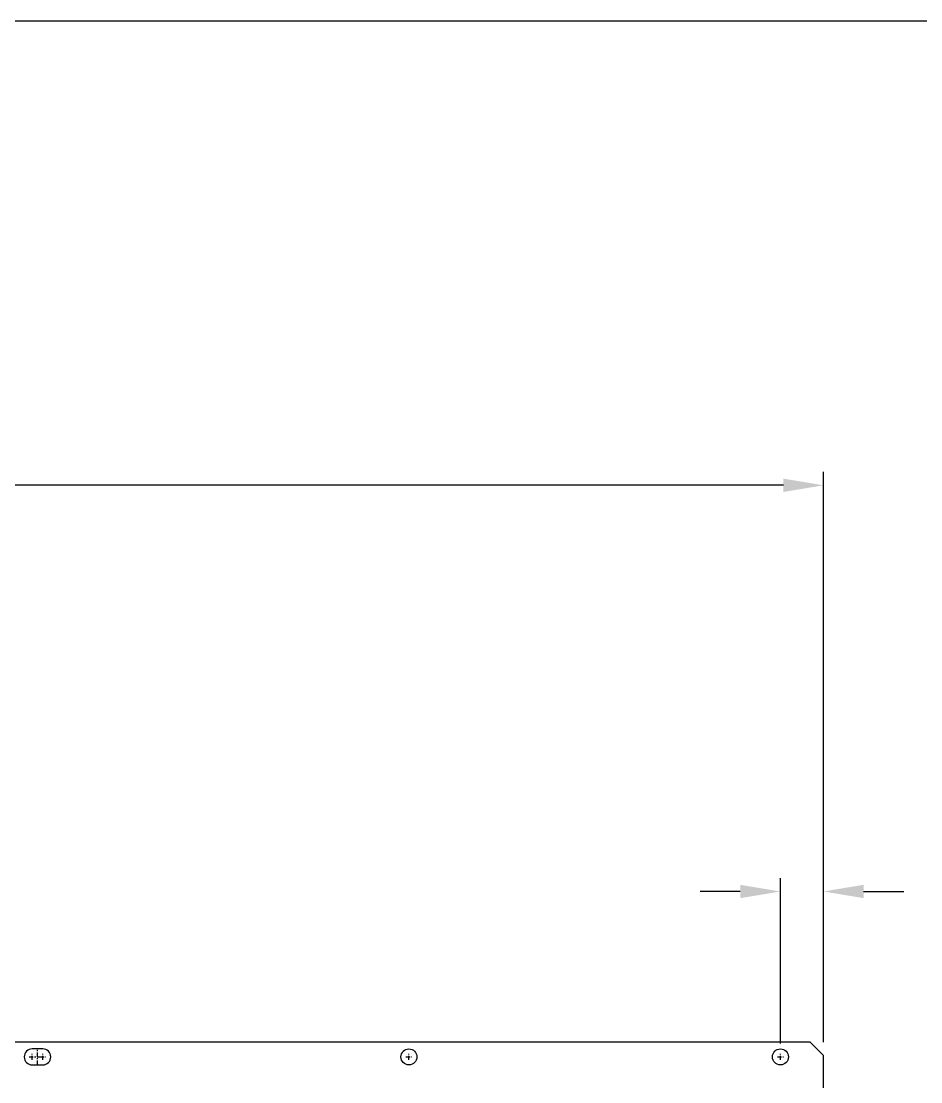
# Model space of a CAD drawing. Extents: x -347 to 20, y -460 to 3.
# Drawn here: x -116 to -48.2, y -76.8 to 3.1 of the extents above; entities that cross this region are included whole.
import ezdxf

# ---------------------------------------------------------------- set-up
doc = ezdxf.new("R2010")
doc.units = 0
doc.header["$MEASUREMENT"] = 0
doc.linetypes.add('CENTER', pattern=[50.8, 31.75, -6.35, 6.35, -6.35])
for name, color, linetype in [('1', 7, 'CONTINUOUS'), ('1D', 4, 'CONTINUOUS'), ('TEMPLATE', 6, 'CONTINUOUS')]:
    doc.layers.add(name, color=color, linetype=linetype)

msp = doc.modelspace()

# ---------------------------------------------------------------- linework, layer by layer
at = {"layer": '1'}
msp.add_lwpolyline([(-55.4883, -84.8477), (-55.4883, -74.8477), (-56.4883, -73.8477), (-304.4883, -73.8477)], dxfattribs=at)
msp.add_lwpolyline([(-114.3383, -74.3477), (-115.1383, -74.3477, 1), (-115.1383, -75.5477), (-114.3383, -75.5477, 1)], format="xyb", close=True, dxfattribs=at)
for centre in [(-86.7383, -74.9477), (-58.7383, -74.9477)]:
    msp.add_circle(centre, 0.6, dxfattribs=at)
at = {"layer": '1D'}
for p, q in [((-55.4883, -73.8397), (-55.4883, -30.8579)), ((-58.5133, -31.8659), (-162.4827, -31.8659)), ((-58.7383, -73.9397), (-58.7383, -61.4716)), ((-55.4883, -73.8397), (-55.4883, -61.4716)), ((-61.7633, -62.4796), (-64.7883, -62.4796)), ((-52.4633, -62.4796), (-49.4383, -62.4796))]:
    msp.add_line(p, q, dxfattribs=at)
at = {"layer": '1D', "linetype": 'CENTER', "ltscale": 0.01}
for p, q in [((-115.3679, -74.9477), (-114.7383, -74.9477)), ((-115.1383, -75.1773), (-115.1383, -74.718)), ((-114.7383, -75.5477), (-114.7383, -74.3477)), ((-114.7383, -74.9477), (-114.1087, -74.9477)), ((-114.3383, -75.1773), (-114.3383, -74.718)), ((-86.9679, -74.9477), (-86.5087, -74.9477)), ((-86.7383, -75.1773), (-86.7383, -74.718)), ((-58.9679, -74.9477), (-58.5087, -74.9477)), ((-58.7383, -75.1773), (-58.7383, -74.718))]:
    msp.add_line(p, q, dxfattribs=at)
at = {"layer": '1D'}
for points in [[(-58.5133, -31.3617), (-58.5133, -32.3701), (-55.4883, -31.8659)], [(-61.7633, -61.9754), (-61.7633, -62.9838), (-58.7383, -62.4796)], [(-52.4633, -61.9754), (-52.4633, -62.9838), (-55.4883, -62.4796)]]:
    msp.add_solid(points, dxfattribs=at)
at = {"layer": 'TEMPLATE', "color": 6}
msp.add_lwpolyline([(-346.8834, 3.1136), (-346.8834, -460.3842), (-17.7153, -460.3842), (-17.7153, 3.1136)], close=True, dxfattribs=at)

doc.saveas('drawing.dxf')
